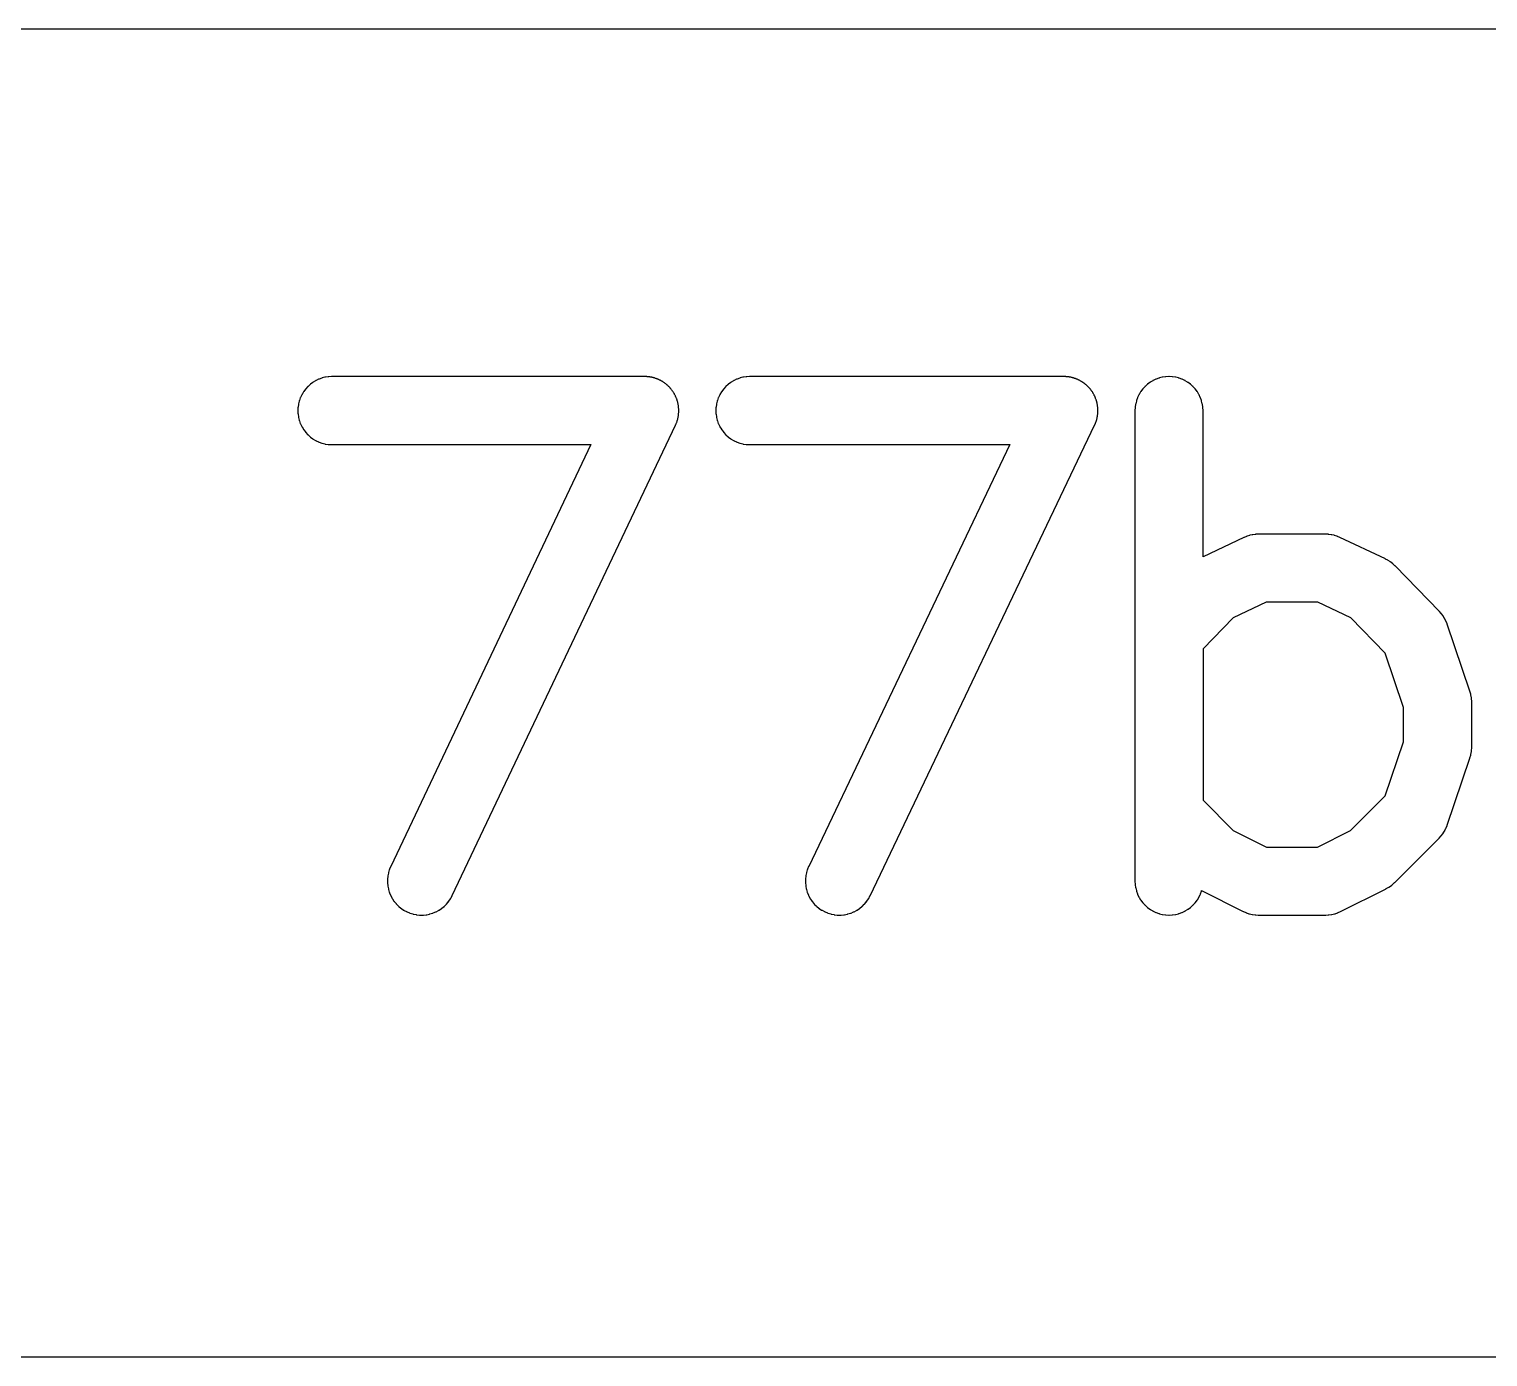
# Model space of a CAD drawing. Header units: inches. Extents: x -0.5 to 10, y -2.4 to 3.9.
# Drawn here: x 4.1213 to 4.2434, y -2.1846 to -2.0734 of the extents above; entities that cross this region are included whole.
import ezdxf

# ---------------------------------------------------------------- set-up
doc = ezdxf.new("R2010")
doc.units = ezdxf.units.IN

msp = doc.modelspace()

# ---------------------------------------------------------------- linework, layer by layer
for points in [[(3.80655, -2.07335), (3.80655, -2.18455), (4.96205, -2.18455), (4.96205, -2.07335)], [(4.15667, -2.145931), (4.15667, -2.145931), (4.156675, -2.145922), (4.175375, -2.106522), (4.17538, -2.106511), (4.175385, -2.1065), (4.175403, -2.106456), (4.175423, -2.106413), (4.175433, -2.106392), (4.175442, -2.106368), (4.175457, -2.106327), (4.175473, -2.106287), (4.175482, -2.106263), (4.17549, -2.10624), (4.175504, -2.106195), (4.17552, -2.106151), (4.175527, -2.10613), (4.175534, -2.106104), (4.175544, -2.106061), (4.175557, -2.10602), (4.175564, -2.105997), (4.175569, -2.105972), (4.175578, -2.105926), (4.17559, -2.10588), (4.175596, -2.105855), (4.175599, -2.105832), (4.175606, -2.105789), (4.175614, -2.105746), (4.175619, -2.105719), (4.175622, -2.105698), (4.175626, -2.105651), (4.175633, -2.105604), (4.175636, -2.105581), (4.175638, -2.105555), (4.17564, -2.105511), (4.175645, -2.105468), (4.175646, -2.105444), (4.175647, -2.105419), (4.175647, -2.105372), (4.175649, -2.105325), (4.17565, -2.1053), (4.175649, -2.105275), (4.175647, -2.105232), (4.175647, -2.105189), (4.175647, -2.105167), (4.175645, -2.10514), (4.17564, -2.105092), (4.175638, -2.105045), (4.175636, -2.105019), (4.175633, -2.104996), (4.175627, -2.104953), (4.175623, -2.10491), (4.17562, -2.104887), (4.175616, -2.104861), (4.175606, -2.104815), (4.175599, -2.104768), (4.175596, -2.104745), (4.17559, -2.10472), (4.175579, -2.104678), (4.175571, -2.104635), (4.175566, -2.104614), (4.175559, -2.104588), (4.175545, -2.104542), (4.175534, -2.104496), (4.175527, -2.10447), (4.17552, -2.104449), (4.175505, -2.104408), (4.175492, -2.104367), (4.175485, -2.104344), (4.175476, -2.104321), (4.175458, -2.104277), (4.175442, -2.104232), (4.175433, -2.104208), (4.175423, -2.104187), (4.175405, -2.104148), (4.175388, -2.104107), (4.175377, -2.104083), (4.175367, -2.104063), (4.175345, -2.104021), (4.175325, -2.103978), (4.175313, -2.103956), (4.175301, -2.103935), (4.175279, -2.103898), (4.175259, -2.103859), (4.175245, -2.103835), (4.175233, -2.103817), (4.175207, -2.103778), (4.175183, -2.103737), (4.175168, -2.103714), (4.175156, -2.103697), (4.17513, -2.103662), (4.175106, -2.103625), (4.175091, -2.103604), (4.175076, -2.103586), (4.175046, -2.103549), (4.175018, -2.103511), (4.175002, -2.10349), (4.174987, -2.103473), (4.174958, -2.103441), (4.17493, -2.103408), (4.174917, -2.103392), (4.174897, -2.103371), (4.174864, -2.103338), (4.174832, -2.103303), (4.174815, -2.103285), (4.174797, -2.103268), (4.174765, -2.103239), (4.174735, -2.103208), (4.174716, -2.10319), (4.174698, -2.103175), (4.174662, -2.103145), (4.174627, -2.103113), (4.17461, -2.103098), (4.174589, -2.103082), (4.174554, -2.103056), (4.17452, -2.103028), (4.174502, -2.103014), (4.174481, -2.102999), (4.174441, -2.102973), (4.174403, -2.102944), (4.174386, -2.102932), (4.174363, -2.102917), (4.174325, -2.102895), (4.174289, -2.102871), (4.17427, -2.102859), (4.174247, -2.102845), (4.174205, -2.102823), (4.174165, -2.102799), (4.174144, -2.102787), (4.174122, -2.102775), (4.174082, -2.102757), (4.174044, -2.102736), (4.174021, -2.102725), (4.174, -2.102715), (4.173956, -2.102697), (4.173913, -2.102677), (4.173892, -2.102667), (4.173868, -2.102658), (4.173827, -2.102643), (4.173787, -2.102627), (4.173763, -2.102618), (4.17374, -2.10261), (4.173695, -2.102596), (4.173651, -2.10258), (4.17363, -2.102573), (4.173604, -2.102566), (4.173561, -2.102556), (4.17352, -2.102543), (4.173497, -2.102536), (4.173472, -2.102531), (4.173426, -2.102522), (4.17338, -2.10251), (4.173355, -2.102504), (4.173332, -2.102501), (4.173289, -2.102494), (4.173246, -2.102486), (4.173219, -2.102481), (4.173198, -2.102478), (4.173151, -2.102474), (4.173104, -2.102467), (4.173081, -2.102464), (4.173055, -2.102462), (4.173011, -2.10246), (4.172968, -2.102455), (4.172944, -2.102454), (4.172919, -2.102453), (4.172872, -2.102453), (4.172825, -2.102451), (4.17281, -2.10245), (4.1728, -2.10245), (4.1466, -2.10245), (4.14659, -2.10245), (4.146575, -2.102451), (4.146345, -2.102462), (4.146319, -2.102464), (4.146296, -2.102467), (4.146068, -2.102501), (4.146045, -2.102504), (4.14602, -2.10251), (4.145796, -2.102566), (4.14577, -2.102573), (4.145749, -2.10258), (4.145532, -2.102658), (4.145508, -2.102667), (4.145487, -2.102677), (4.145278, -2.102775), (4.145256, -2.102787), (4.145235, -2.102799), (4.145037, -2.102917), (4.145014, -2.102932), (4.144997, -2.102944), (4.144811, -2.103082), (4.14479, -2.103098), (4.144773, -2.103113), (4.144603, -2.103268), (4.144585, -2.103285), (4.144568, -2.103303), (4.144413, -2.103473), (4.144398, -2.10349), (4.144382, -2.103511), (4.144244, -2.103697), (4.144232, -2.103714), (4.144217, -2.103737), (4.144099, -2.103935), (4.144087, -2.103956), (4.144075, -2.103978), (4.143977, -2.104187), (4.143967, -2.104208), (4.143958, -2.104232), (4.14388, -2.104449), (4.143873, -2.10447), (4.143866, -2.104496), (4.14381, -2.10472), (4.143804, -2.104745), (4.143801, -2.104768), (4.143767, -2.104996), (4.143764, -2.105019), (4.143762, -2.105045), (4.143751, -2.105275), (4.14375, -2.1053), (4.143751, -2.105325), (4.143762, -2.105555), (4.143764, -2.105581), (4.143767, -2.105604), (4.143801, -2.105832), (4.143804, -2.105855), (4.14381, -2.10588), (4.143866, -2.106104), (4.143873, -2.10613), (4.14388, -2.106151), (4.143958, -2.106368), (4.143967, -2.106392), (4.143977, -2.106413), (4.144075, -2.106622), (4.144087, -2.106644), (4.144099, -2.106665), (4.144217, -2.106863), (4.144232, -2.106886), (4.144244, -2.106903), (4.144382, -2.107089), (4.144398, -2.10711), (4.144413, -2.107127), (4.144568, -2.107297), (4.144585, -2.107315), (4.144603, -2.107332), (4.144773, -2.107487), (4.14479, -2.107502), (4.144811, -2.107518), (4.144997, -2.107656), (4.145014, -2.107668), (4.145037, -2.107683), (4.145235, -2.107801), (4.145256, -2.107813), (4.145278, -2.107825), (4.145487, -2.107923), (4.145508, -2.107933), (4.145532, -2.107942), (4.145749, -2.10802), (4.14577, -2.108027), (4.145796, -2.108034), (4.14602, -2.10809), (4.146045, -2.108096), (4.146068, -2.108099), (4.146296, -2.108133), (4.146319, -2.108136), (4.146345, -2.108138), (4.146575, -2.108149), (4.14659, -2.10815), (4.1466, -2.10815), (4.168293, -2.10815), (4.151525, -2.143478), (4.15152, -2.143489), (4.151515, -2.1435), (4.151427, -2.143713), (4.151418, -2.143737), (4.15141, -2.14376), (4.151343, -2.14398), (4.151336, -2.144003), (4.151331, -2.144028), (4.151286, -2.144254), (4.151281, -2.144281), (4.151278, -2.144302), (4.151255, -2.144532), (4.151254, -2.144556), (4.151253, -2.144581), (4.151253, -2.144811), (4.151253, -2.144833), (4.151255, -2.14486), (4.151277, -2.14509), (4.15128, -2.145113), (4.151284, -2.145139), (4.151329, -2.145365), (4.151334, -2.145386), (4.151341, -2.145412), (4.151408, -2.145633), (4.151415, -2.145656), (4.151424, -2.145679), (4.151512, -2.145893), (4.151523, -2.145917), (4.151533, -2.145937), (4.151641, -2.146141), (4.151655, -2.146165), (4.151667, -2.146183), (4.151794, -2.146375), (4.151809, -2.146396), (4.151824, -2.146414), (4.15197, -2.146592), (4.151983, -2.146608), (4.152003, -2.146629), (4.152165, -2.146792), (4.152184, -2.14681), (4.152202, -2.146825), (4.15238, -2.146972), (4.152398, -2.146986), (4.152419, -2.147001), (4.152611, -2.147129), (4.15263, -2.147141), (4.152653, -2.147155), (4.152856, -2.147264), (4.152879, -2.147275), (4.1529, -2.147285), (4.153113, -2.147373), (4.153137, -2.147382), (4.15316, -2.14739), (4.15338, -2.147457), (4.153403, -2.147464), (4.153428, -2.147469), (4.153654, -2.147514), (4.153681, -2.147519), (4.153702, -2.147522), (4.153932, -2.147545), (4.153956, -2.147546), (4.153981, -2.147547), (4.154211, -2.147547), (4.154233, -2.147547), (4.15426, -2.147545), (4.15449, -2.147523), (4.154513, -2.14752), (4.154539, -2.147516), (4.154765, -2.147471), (4.154786, -2.147466), (4.154812, -2.147459), (4.155033, -2.147392), (4.155056, -2.147385), (4.155079, -2.147376), (4.155293, -2.147288), (4.155317, -2.147277), (4.155337, -2.147267), (4.155541, -2.147159), (4.155565, -2.147145), (4.155583, -2.147133), (4.155775, -2.147006), (4.155796, -2.146991), (4.155814, -2.146976), (4.155992, -2.14683), (4.156008, -2.146817), (4.156029, -2.146797), (4.156192, -2.146635), (4.15621, -2.146616), (4.156225, -2.146598), (4.156372, -2.14642), (4.156386, -2.146402), (4.156401, -2.146381), (4.156529, -2.146189), (4.156541, -2.14617), (4.156555, -2.146147), (4.156664, -2.145944)], [(4.191668, -2.145936), (4.191668, -2.145936), (4.191672, -2.145927), (4.210472, -2.106527), (4.210478, -2.106515), (4.210482, -2.106505), (4.210502, -2.106459), (4.210523, -2.106413), (4.210533, -2.106392), (4.210542, -2.106368), (4.210556, -2.10633), (4.210571, -2.106292), (4.21058, -2.106271), (4.210588, -2.106246), (4.210603, -2.106198), (4.21062, -2.106151), (4.210627, -2.10613), (4.210634, -2.106104), (4.210644, -2.106064), (4.210656, -2.106026), (4.210662, -2.106001), (4.210668, -2.105978), (4.210678, -2.105929), (4.21069, -2.10588), (4.210696, -2.105855), (4.210699, -2.105832), (4.210705, -2.105792), (4.210713, -2.105752), (4.210717, -2.105729), (4.210721, -2.105703), (4.210726, -2.105653), (4.210733, -2.105604), (4.210736, -2.105581), (4.210738, -2.105555), (4.21074, -2.105514), (4.210744, -2.105474), (4.210746, -2.105449), (4.210747, -2.105425), (4.210747, -2.105375), (4.210749, -2.105325), (4.21075, -2.1053), (4.210749, -2.105275), (4.210747, -2.105235), (4.210748, -2.105194), (4.210747, -2.105167), (4.210745, -2.105145), (4.210741, -2.105095), (4.210738, -2.105045), (4.210736, -2.105019), (4.210733, -2.104996), (4.210727, -2.104956), (4.210723, -2.104916), (4.210721, -2.104892), (4.210716, -2.104867), (4.210707, -2.104818), (4.210699, -2.104768), (4.210696, -2.104745), (4.21069, -2.10472), (4.21068, -2.104681), (4.210672, -2.104641), (4.210667, -2.104616), (4.21066, -2.104593), (4.210646, -2.104545), (4.210634, -2.104496), (4.210627, -2.10447), (4.21062, -2.104449), (4.210606, -2.104411), (4.210594, -2.104372), (4.210587, -2.104349), (4.210578, -2.104326), (4.210559, -2.10428), (4.210542, -2.104232), (4.210533, -2.104208), (4.210523, -2.104187), (4.210506, -2.10415), (4.21049, -2.104113), (4.21048, -2.104089), (4.21047, -2.104068), (4.210446, -2.104024), (4.210425, -2.103978), (4.210413, -2.103956), (4.210401, -2.103935), (4.210381, -2.1039), (4.210362, -2.103865), (4.210351, -2.103845), (4.210336, -2.103822), (4.210309, -2.10378), (4.210283, -2.103737), (4.210268, -2.103714), (4.210256, -2.103697), (4.210231, -2.103664), (4.210209, -2.10363), (4.210195, -2.103611), (4.21018, -2.103591), (4.210148, -2.103552), (4.210118, -2.103511), (4.210102, -2.10349), (4.210087, -2.103473), (4.21006, -2.103443), (4.210034, -2.103412), (4.210018, -2.103392), (4.210001, -2.103375), (4.209966, -2.10334), (4.209932, -2.103303), (4.209915, -2.103285), (4.209897, -2.103268), (4.209867, -2.103241), (4.209839, -2.103212), (4.209825, -2.103198), (4.209803, -2.103179), (4.209764, -2.103147), (4.209727, -2.103113), (4.20971, -2.103098), (4.209689, -2.103082), (4.209656, -2.103058), (4.209625, -2.103032), (4.209605, -2.103016), (4.209586, -2.103002), (4.209544, -2.102974), (4.209503, -2.102944), (4.209486, -2.102932), (4.209463, -2.102917), (4.209428, -2.102896), (4.209394, -2.102874), (4.209375, -2.102861), (4.209352, -2.102848), (4.209308, -2.102824), (4.209265, -2.102799), (4.209244, -2.102787), (4.209222, -2.102775), (4.209185, -2.102758), (4.209149, -2.102739), (4.209125, -2.102727), (4.209105, -2.102718), (4.209059, -2.102698), (4.209013, -2.102677), (4.208992, -2.102667), (4.208968, -2.102658), (4.20893, -2.102644), (4.208892, -2.102629), (4.208871, -2.10262), (4.208846, -2.102612), (4.208798, -2.102597), (4.208751, -2.10258), (4.20873, -2.102573), (4.208704, -2.102566), (4.208664, -2.102556), (4.208626, -2.102544), (4.208601, -2.102538), (4.208578, -2.102532), (4.208529, -2.102522), (4.20848, -2.10251), (4.208455, -2.102504), (4.208432, -2.102501), (4.208392, -2.102495), (4.208352, -2.102487), (4.208329, -2.102483), (4.208303, -2.102479), (4.208253, -2.102474), (4.208204, -2.102467), (4.208181, -2.102464), (4.208155, -2.102462), (4.208114, -2.10246), (4.208074, -2.102456), (4.208049, -2.102454), (4.208025, -2.102453), (4.207975, -2.102453), (4.207925, -2.102451), (4.20791, -2.10245), (4.2079, -2.10245), (4.1816, -2.10245), (4.18159, -2.10245), (4.181575, -2.102451), (4.181345, -2.102462), (4.181319, -2.102464), (4.181296, -2.102467), (4.181068, -2.102501), (4.181045, -2.102504), (4.18102, -2.10251), (4.180796, -2.102566), (4.18077, -2.102573), (4.180749, -2.10258), (4.180532, -2.102658), (4.180508, -2.102667), (4.180487, -2.102677), (4.180278, -2.102775), (4.180256, -2.102787), (4.180235, -2.102799), (4.180037, -2.102917), (4.180014, -2.102932), (4.179997, -2.102944), (4.179811, -2.103082), (4.17979, -2.103098), (4.179773, -2.103113), (4.179603, -2.103268), (4.179585, -2.103285), (4.179568, -2.103303), (4.179413, -2.103473), (4.179398, -2.10349), (4.179382, -2.103511), (4.179244, -2.103697), (4.179232, -2.103714), (4.179217, -2.103737), (4.179099, -2.103935), (4.179087, -2.103956), (4.179075, -2.103978), (4.178977, -2.104187), (4.178967, -2.104208), (4.178958, -2.104232), (4.17888, -2.104449), (4.178873, -2.10447), (4.178866, -2.104496), (4.17881, -2.10472), (4.178804, -2.104745), (4.178801, -2.104768), (4.178767, -2.104996), (4.178764, -2.105019), (4.178762, -2.105045), (4.178751, -2.105275), (4.17875, -2.1053), (4.178751, -2.105325), (4.178762, -2.105555), (4.178764, -2.105581), (4.178767, -2.105604), (4.178801, -2.105832), (4.178804, -2.105855), (4.17881, -2.10588), (4.178866, -2.106104), (4.178873, -2.10613), (4.17888, -2.106151), (4.178958, -2.106368), (4.178967, -2.106392), (4.178977, -2.106413), (4.179075, -2.106622), (4.179087, -2.106644), (4.179099, -2.106665), (4.179217, -2.106863), (4.179232, -2.106886), (4.179244, -2.106903), (4.179382, -2.107089), (4.179398, -2.10711), (4.179413, -2.107127), (4.179568, -2.107297), (4.179585, -2.107315), (4.179603, -2.107332), (4.179773, -2.107487), (4.17979, -2.107502), (4.179811, -2.107518), (4.179997, -2.107656), (4.180014, -2.107668), (4.180037, -2.107683), (4.180235, -2.107801), (4.180256, -2.107813), (4.180278, -2.107825), (4.180487, -2.107923), (4.180508, -2.107933), (4.180532, -2.107942), (4.180749, -2.10802), (4.18077, -2.108027), (4.180796, -2.108034), (4.18102, -2.10809), (4.181045, -2.108096), (4.181068, -2.108099), (4.181296, -2.108133), (4.181319, -2.108136), (4.181345, -2.108138), (4.181575, -2.108149), (4.18159, -2.10815), (4.1816, -2.10815), (4.203382, -2.10815), (4.186528, -2.143473), (4.186522, -2.143485), (4.186518, -2.143495), (4.186429, -2.143708), (4.18642, -2.143729), (4.186412, -2.143754), (4.186344, -2.143974), (4.186338, -2.143999), (4.186332, -2.144022), (4.186287, -2.144248), (4.186283, -2.144271), (4.186279, -2.144297), (4.186256, -2.144526), (4.186254, -2.144551), (4.186253, -2.144575), (4.186252, -2.144806), (4.186253, -2.144833), (4.186255, -2.144855), (4.186277, -2.145084), (4.186279, -2.145108), (4.186284, -2.145133), (4.186328, -2.145359), (4.186333, -2.145384), (4.18634, -2.145407), (4.186406, -2.145628), (4.186413, -2.145651), (4.186422, -2.145674), (4.18651, -2.145887), (4.18652, -2.145911), (4.18653, -2.145932), (4.186638, -2.146135), (4.186649, -2.146155), (4.186664, -2.146178), (4.186791, -2.14637), (4.186805, -2.146389), (4.18682, -2.146409), (4.186966, -2.146588), (4.186982, -2.146608), (4.186999, -2.146625), (4.187161, -2.146788), (4.187175, -2.146802), (4.187197, -2.146821), (4.187375, -2.146968), (4.187395, -2.146984), (4.187414, -2.146998), (4.187606, -2.147126), (4.187625, -2.147139), (4.187648, -2.147152), (4.187851, -2.147261), (4.187875, -2.147273), (4.187895, -2.147282), (4.188108, -2.147371), (4.188129, -2.14738), (4.188154, -2.147388), (4.188374, -2.147456), (4.188399, -2.147462), (4.188422, -2.147468), (4.188648, -2.147513), (4.188671, -2.147517), (4.188697, -2.147521), (4.188926, -2.147544), (4.188951, -2.147546), (4.188975, -2.147547), (4.189206, -2.147548), (4.189233, -2.147547), (4.189255, -2.147545), (4.189484, -2.147523), (4.189508, -2.147521), (4.189533, -2.147516), (4.189759, -2.147472), (4.189784, -2.147467), (4.189807, -2.14746), (4.190028, -2.147394), (4.190051, -2.147387), (4.190074, -2.147378), (4.190287, -2.14729), (4.190311, -2.14728), (4.190332, -2.14727), (4.190535, -2.147162), (4.190555, -2.147151), (4.190578, -2.147136), (4.19077, -2.147009), (4.190789, -2.146995), (4.190809, -2.14698), (4.190988, -2.146834), (4.191008, -2.146818), (4.191025, -2.146801), (4.191188, -2.146639), (4.191202, -2.146625), (4.191221, -2.146603), (4.191368, -2.146425), (4.191384, -2.146405), (4.191398, -2.146386), (4.191526, -2.146194), (4.191539, -2.146175), (4.191552, -2.146152), (4.191661, -2.145949)], [(4.219434, -2.145503), (4.222925, -2.147249), (4.222934, -2.147253), (4.222946, -2.147259), (4.223146, -2.147347), (4.223164, -2.147355), (4.223189, -2.147364), (4.223395, -2.147434), (4.223414, -2.14744), (4.22344, -2.147446), (4.223652, -2.147496), (4.223675, -2.147501), (4.223697, -2.147505), (4.223913, -2.147535), (4.223934, -2.147538), (4.223959, -2.147539), (4.224177, -2.147549), (4.224189, -2.14755), (4.2242, -2.14755), (4.2298, -2.14755), (4.229811, -2.14755), (4.229823, -2.147549), (4.230041, -2.147539), (4.230066, -2.147538), (4.230087, -2.147535), (4.230303, -2.147505), (4.230325, -2.147501), (4.230348, -2.147496), (4.23056, -2.147446), (4.230586, -2.14744), (4.230605, -2.147434), (4.230811, -2.147364), (4.230836, -2.147355), (4.230854, -2.147347), (4.231054, -2.147259), (4.231066, -2.147253), (4.231075, -2.147249), (4.234875, -2.145349), (4.234886, -2.145343), (4.234898, -2.145336), (4.235117, -2.145212), (4.235139, -2.145199), (4.235139, -2.145199), (4.235162, -2.145183), (4.235367, -2.145036), (4.235386, -2.145021), (4.235386, -2.145021), (4.235408, -2.145002), (4.235596, -2.144834), (4.235606, -2.144824), (4.235615, -2.144815), (4.239315, -2.141115), (4.239326, -2.141104), (4.239331, -2.141099), (4.239476, -2.14094), (4.239491, -2.140922), (4.239505, -2.140904), (4.239635, -2.140733), (4.239649, -2.140713), (4.239661, -2.140695), (4.239775, -2.140512), (4.239786, -2.140493), (4.239797, -2.140472), (4.239894, -2.14028), (4.239905, -2.140257), (4.239913, -2.140238), (4.239991, -2.140037), (4.239994, -2.140029), (4.239999, -2.140016), (4.241899, -2.134416), (4.241903, -2.134402), (4.241907, -2.13439), (4.241976, -2.134143), (4.241982, -2.134119), (4.241982, -2.134119), (4.241988, -2.13409), (4.242029, -2.133837), (4.242033, -2.13381), (4.242033, -2.13381), (4.242035, -2.133783), (4.242049, -2.133527), (4.24205, -2.133509), (4.24205, -2.1335), (4.24205, -2.1297), (4.24205, -2.129691), (4.242049, -2.129673), (4.242035, -2.129417), (4.242033, -2.12939), (4.242033, -2.12939), (4.242029, -2.129363), (4.241988, -2.12911), (4.241982, -2.129081), (4.241982, -2.129081), (4.241976, -2.129057), (4.241907, -2.12881), (4.241903, -2.128798), (4.241899, -2.128784), (4.239999, -2.123184), (4.239993, -2.123167), (4.239991, -2.123163), (4.239915, -2.122969), (4.239906, -2.122947), (4.239897, -2.122928), (4.239804, -2.122741), (4.239794, -2.122721), (4.239783, -2.122702), (4.239674, -2.122523), (4.239663, -2.122506), (4.239649, -2.122487), (4.239524, -2.122319), (4.239511, -2.122302), (4.239496, -2.122284), (4.239357, -2.122128), (4.239348, -2.122119), (4.239342, -2.122112), (4.235642, -2.118312), (4.235632, -2.118301), (4.235626, -2.118296), (4.235474, -2.118153), (4.235458, -2.118139), (4.23544, -2.118124), (4.235275, -2.117995), (4.235255, -2.11798), (4.235239, -2.117969), (4.235063, -2.117855), (4.235047, -2.117845), (4.235025, -2.117832), (4.23484, -2.117734), (4.23483, -2.117729), (4.23482, -2.117724), (4.23102, -2.115924), (4.231011, -2.11592), (4.231, -2.115915), (4.230808, -2.115835), (4.230789, -2.115827), (4.230767, -2.115819), (4.230569, -2.115756), (4.230547, -2.11575), (4.230526, -2.115744), (4.230323, -2.115699), (4.230304, -2.115695), (4.23028, -2.115691), (4.230074, -2.115664), (4.230053, -2.115661), (4.23003, -2.11566), (4.229822, -2.11565), (4.229811, -2.11565), (4.2298, -2.11565), (4.2242, -2.11565), (4.224189, -2.11565), (4.224178, -2.11565), (4.22397, -2.11566), (4.223947, -2.115661), (4.223926, -2.115664), (4.22372, -2.115691), (4.223696, -2.115695), (4.223677, -2.115699), (4.223474, -2.115744), (4.223453, -2.11575), (4.223431, -2.115756), (4.223233, -2.115819), (4.223211, -2.115827), (4.223192, -2.115835), (4.223, -2.115915), (4.222989, -2.11592), (4.22298, -2.115924), (4.21955, -2.117549), (4.21955, -2.1053), (4.21955, -2.10529), (4.219549, -2.105275), (4.219538, -2.105045), (4.219536, -2.105019), (4.219533, -2.104996), (4.219499, -2.104768), (4.219496, -2.104745), (4.21949, -2.10472), (4.219434, -2.104496), (4.219427, -2.10447), (4.21942, -2.104449), (4.219342, -2.104232), (4.219333, -2.104208), (4.219323, -2.104187), (4.219225, -2.103978), (4.219213, -2.103956), (4.219201, -2.103935), (4.219083, -2.103737), (4.219068, -2.103714), (4.219056, -2.103697), (4.218918, -2.103511), (4.218902, -2.10349), (4.218887, -2.103473), (4.218732, -2.103303), (4.218715, -2.103285), (4.218697, -2.103268), (4.218527, -2.103113), (4.21851, -2.103098), (4.218489, -2.103082), (4.218303, -2.102944), (4.218286, -2.102932), (4.218263, -2.102917), (4.218065, -2.102799), (4.218044, -2.102787), (4.218022, -2.102775), (4.217813, -2.102677), (4.217792, -2.102667), (4.217768, -2.102658), (4.217551, -2.10258), (4.21753, -2.102573), (4.217504, -2.102566), (4.21728, -2.10251), (4.217255, -2.102504), (4.217232, -2.102501), (4.217004, -2.102467), (4.216981, -2.102464), (4.216955, -2.102462), (4.216725, -2.102451), (4.2167, -2.10245), (4.216675, -2.102451), (4.216445, -2.102462), (4.216419, -2.102464), (4.216396, -2.102467), (4.216168, -2.102501), (4.216145, -2.102504), (4.21612, -2.10251), (4.215896, -2.102566), (4.21587, -2.102573), (4.215849, -2.10258), (4.215632, -2.102658), (4.215608, -2.102667), (4.215587, -2.102677), (4.215378, -2.102775), (4.215356, -2.102787), (4.215335, -2.102799), (4.215137, -2.102917), (4.215114, -2.102932), (4.215097, -2.102944), (4.214911, -2.103082), (4.21489, -2.103098), (4.214873, -2.103113), (4.214703, -2.103268), (4.214685, -2.103285), (4.214668, -2.103303), (4.214513, -2.103473), (4.214498, -2.10349), (4.214482, -2.103511), (4.214344, -2.103697), (4.214332, -2.103714), (4.214317, -2.103737), (4.214199, -2.103935), (4.214187, -2.103956), (4.214175, -2.103978), (4.214077, -2.104187), (4.214067, -2.104208), (4.214058, -2.104232), (4.21398, -2.104449), (4.213973, -2.10447), (4.213966, -2.104496), (4.21391, -2.10472), (4.213904, -2.104745), (4.213901, -2.104768), (4.213867, -2.104996), (4.213864, -2.105019), (4.213862, -2.105045), (4.213851, -2.105275), (4.21385, -2.10529), (4.21385, -2.1053), (4.21385, -2.1447), (4.21385, -2.14471), (4.213851, -2.144725), (4.213862, -2.144955), (4.213864, -2.144981), (4.213867, -2.145004), (4.213901, -2.145232), (4.213904, -2.145255), (4.21391, -2.14528), (4.213966, -2.145504), (4.213973, -2.14553), (4.21398, -2.145551), (4.214058, -2.145768), (4.214067, -2.145792), (4.214077, -2.145813), (4.214175, -2.146022), (4.214187, -2.146044), (4.214199, -2.146065), (4.214317, -2.146263), (4.214332, -2.146286), (4.214344, -2.146303), (4.214482, -2.146489), (4.214498, -2.14651), (4.214513, -2.146527), (4.214668, -2.146697), (4.214685, -2.146715), (4.214703, -2.146732), (4.214873, -2.146887), (4.21489, -2.146902), (4.214911, -2.146918), (4.215097, -2.147056), (4.215114, -2.147068), (4.215137, -2.147083), (4.215335, -2.147201), (4.215356, -2.147213), (4.215378, -2.147225), (4.215587, -2.147323), (4.215608, -2.147333), (4.215632, -2.147342), (4.215849, -2.14742), (4.21587, -2.147427), (4.215896, -2.147434), (4.21612, -2.14749), (4.216145, -2.147496), (4.216168, -2.147499), (4.216396, -2.147533), (4.216419, -2.147536), (4.216445, -2.147538), (4.216675, -2.147549), (4.2167, -2.14755), (4.216725, -2.147549), (4.216955, -2.147538), (4.216981, -2.147536), (4.217004, -2.147533), (4.217232, -2.147499), (4.217255, -2.147496), (4.21728, -2.14749), (4.217504, -2.147434), (4.21753, -2.147427), (4.217551, -2.14742), (4.217768, -2.147342), (4.217792, -2.147333), (4.217813, -2.147323), (4.218022, -2.147225), (4.218044, -2.147213), (4.218065, -2.147201), (4.218263, -2.147083), (4.218286, -2.147068), (4.218303, -2.147056), (4.218489, -2.146918), (4.21851, -2.146902), (4.218527, -2.146887), (4.218697, -2.146732), (4.218715, -2.146715), (4.218732, -2.146697), (4.218887, -2.146527), (4.218902, -2.14651), (4.218918, -2.146489), (4.219056, -2.146303), (4.219068, -2.146286), (4.219083, -2.146263), (4.219201, -2.146065), (4.219213, -2.146044), (4.219225, -2.146022), (4.219323, -2.145813), (4.219333, -2.145792), (4.219342, -2.145768), (4.21942, -2.145551), (4.219427, -2.14553), (4.219434, -2.145504)], [(4.21955, -2.125258), (4.21955, -2.137919), (4.222088, -2.140458), (4.224873, -2.14185), (4.229127, -2.14185), (4.231912, -2.140458), (4.234815, -2.137555), (4.23635, -2.13303), (4.23635, -2.13017), (4.234808, -2.125626), (4.231916, -2.122656), (4.229159, -2.12135), (4.224841, -2.12135), (4.222084, -2.122656)]]:
    msp.add_lwpolyline(points, close=True)

doc.saveas('drawing.dxf')
